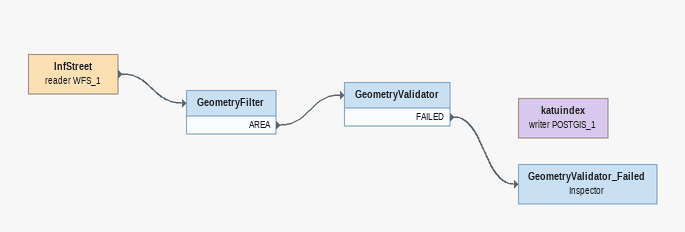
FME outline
InfStreet (reader WFS_1)
    -> GeometryFilter
GeometryFilter
    AREA -> GeometryValidator
GeometryValidator
    FAILED -> GeometryValidator_Failed
GeometryValidator_Failed: Inspector
katuindex (writer POSTGIS_1)
